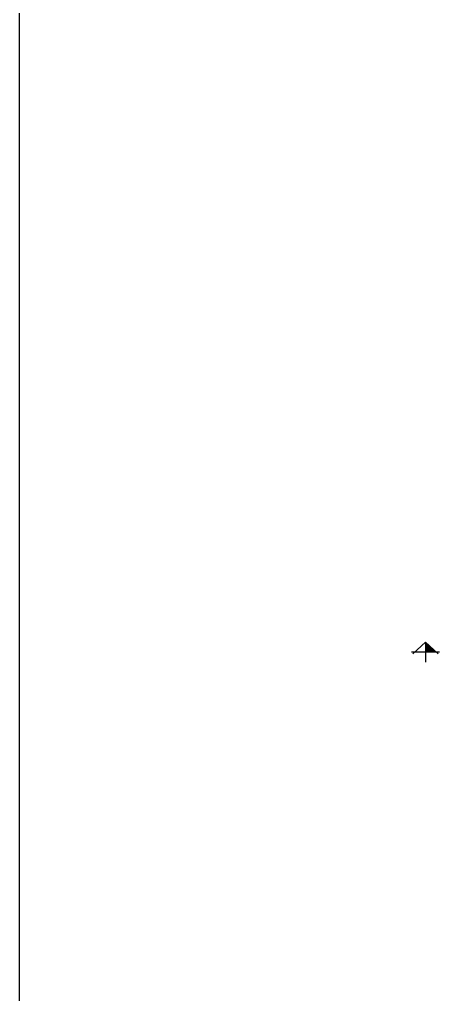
# Model space of a CAD drawing. Extents: x -437689 to -407696, y -55787 to -37037.
# Drawn here: x -437689 to -436517, y -52652 to -49934 of the extents above; entities that cross this region are included whole.
import ezdxf

# ---------------------------------------------------------------- set-up
doc = ezdxf.new("R2010")
doc.units = 0
doc.header["$LTSCALE"] = 150
doc.header["$MEASUREMENT"] = 0
doc.layers.add('3MM', color=3, linetype='CONTINUOUS')
doc.layers.add('WALL', color=7, linetype='CONTINUOUS')

msp = doc.modelspace()

# ---------------------------------------------------------------- linework, layer by layer
at = {"layer": '3MM', "color": 7}
for p, q in [((-436556.2, -51669.6), (-436591.5, -51702.7)), ((-436556.2, -51669.6), (-436520.9, -51702.7)), ((-436556.2, -51669.6), (-436556.2, -51725.8)), ((-436595.3, -51697.2), (-436517, -51697.2))]:
    msp.add_line(p, q, dxfattribs=at)
msp.add_solid([(-436556.2, -51669.6), (-436556.2, -51697.2), (-436526.7, -51697.2)], dxfattribs=at)
at = {"layer": 'WALL', "color": 7, "linetype": 'CONTINUOUS', "ltscale": 900}
msp.add_line((-437689.1, -55786.7), (-437689.1, -37036.7), dxfattribs=at)

doc.saveas('drawing.dxf')
